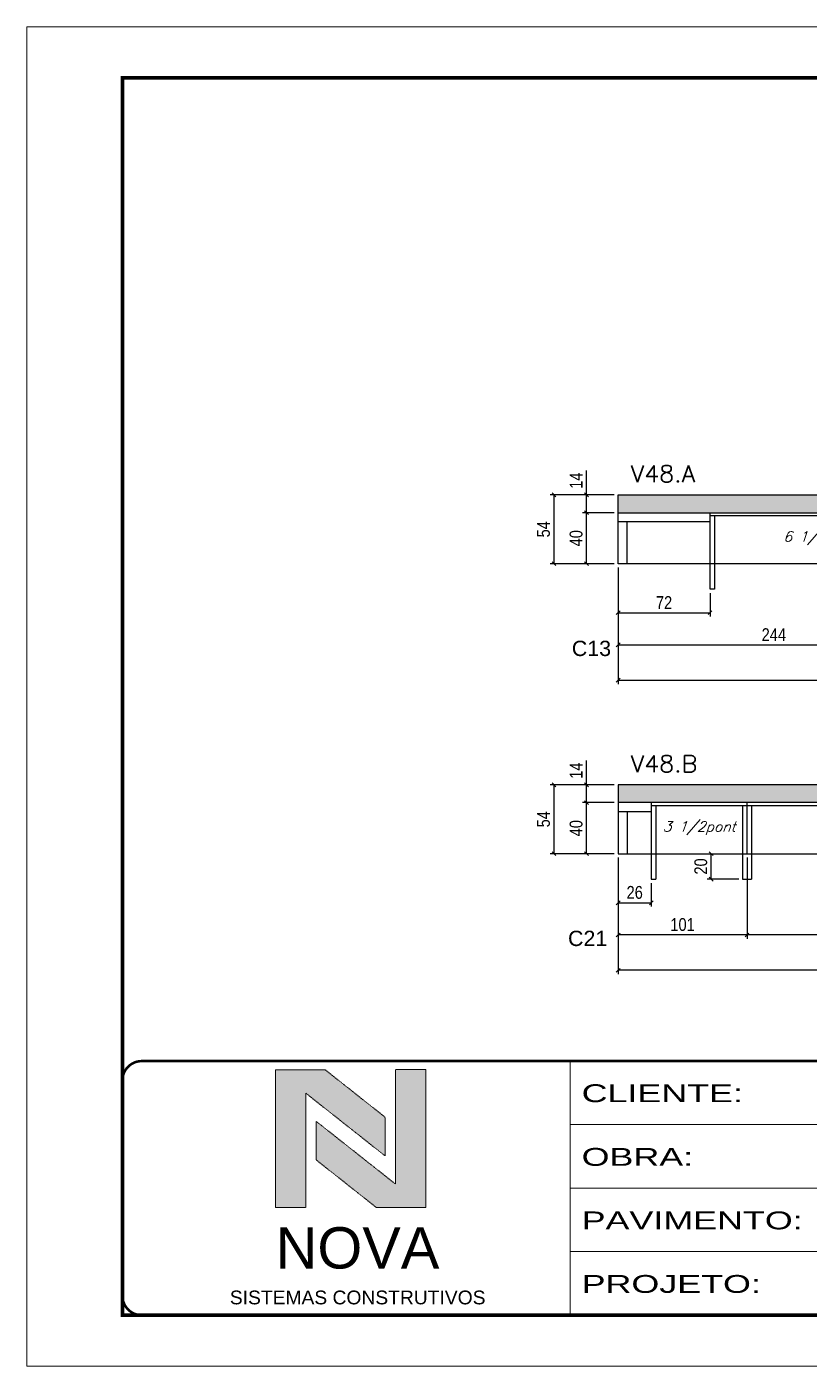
# Model space of a CAD drawing. Extents: x 0 to 6325, y 5574 to 19307.
# Drawn here: x 0 to 613, y 11317 to 12367 of the extents above; entities that cross this region are included whole.
import ezdxf

# ---------------------------------------------------------------- set-up
doc = ezdxf.new("R2010")
doc.units = 0
doc.linetypes.add('CONTINUO', pattern=[0])
doc.linetypes.add('DASHED', pattern=[0.75, 0.5, -0.25])
for name, color, linetype in [('1', 1, 'Continuous'), ('5', 5, 'Continuous'), ('COTA', 241, 'Continuous'), ('Painéis', 200, 'Continuous'), ('SARR_2.2x7', 40, 'Continuous'), ('SARR_3.5x7', 81, 'Continuous'), ('texto', 7, 'Continuous')]:
    doc.layers.add(name, color=color, linetype=linetype)
for name, color, linetype, lineweight in [('CARIMBO-LEGENDA', 75, 'Continuous', 15), ('Folhas', 255, 'Continuous', 9), ('SARRAFO DE PRESSAO', 251, 'DASHED', 9), ('Texto Seção', 7, 'Continuous', 15)]:
    doc.layers.add(name, color=color, linetype=linetype, lineweight=lineweight)
doc.styles.add('arial', font='arial.ttf')
doc.styles.add('COTA TECNICA', font='techl___.ttf', dxfattribs={"height": 10})
doc.styles.add('REGUA-120', font='ROMANS.shx', dxfattribs={"height": 15})
doc.styles.add('Romans', font='romans.shx')
doc.styles.get("Standard").update_dxf_attribs({"font": 'arial.ttf'})
doc.styles.add('Tecnologia', font='')
doc.styles.get('Tecnologia').set_extended_font_data('Forgotten Futurist')
doc.dimstyles.new('PAINEL', dxfattribs={"dimtxt": 10, "dimasz": 3, "dimexe": 3, "dimexo": 3, "dimgap": 3, "dimtad": 1, "dimdec": 1, "dimzin": 12, "dimdsep": 46, "dimtxsty": 'COTA TECNICA', "dimblk1": 'OBLIQUE', "dimblk2": 'OBLIQUE', "dimsah": 1, "dimcen": 0.9, "dimclrd": 4, "dimclre": 4, "dimclrt": 240, "dimadec": 1, "dimazin": 3, "dimtfac": 1, "dimtdec": 1, "dimtmove": 0, "dimatfit": 3, "dimfxl": 1, "dimtolj": 1, "dimtzin": 12, "dimarcsym": 0})

# ---------------------------------------------------------------- blocks, each defined once
blk = doc.blocks.new('A$C64660E27')
at = {"layer": 'COTA', "true_color": 0x1a1a1a}
h = blk.add_hatch(color=250, dxfattribs=at)
h.dxf.hatch_style = 1
h.paths.add_polyline_path([(185.4, -11.6), (142.4, -11.6), (142.4, -131.6), (168.8, -131.6), (168.8, -32.2), (237.7, -86.7), (237.7, -53)])
at = {"layer": 'COTA'}
h = blk.add_hatch(color=20, dxfattribs=at)
h.dxf.hatch_style = 1
h.paths.add_polyline_path([(273, -11.4), (246.6, -11.4), (246.6, -111.1), (177.7, -56.6), (177.7, -90.2), (230, -131.6), (273, -131.6)])
for p, q in [((142.4, -131.6), (142.4, -11.6)), ((142.4, -11.6), (185.4, -11.6)), ((185.4, -11.6), (237.7, -53)), ((273, -11.4), (246.6, -11.4)), ((246.6, -111.1), (246.6, -11.4)), ((273, -11.4), (273, -131.6)), ((168.8, -32.2), (237.7, -86.7)), ((168.8, -131.6), (168.8, -32.2)), ((246.6, -111.1), (177.7, -56.6)), ((177.7, -90.2), (177.7, -56.6)), ((237.7, -86.7), (237.7, -53)), ((230, -131.6), (177.7, -90.2)), ((142.4, -131.6), (168.8, -131.6)), ((273, -131.6), (230, -131.6))]:
    blk.add_line(p, q)
at = {"layer": 'CARIMBO-LEGENDA', "color": 7, "linetype": 'Continuous', "ltscale": 100, "style": 'arial'}
blk.add_text('NOVA', height=36, dxfattribs=at).set_placement((142.4, -184.8))
at = {"layer": 'CARIMBO-LEGENDA', "color": 7, "linetype": 'Continuous', "style": 'arial'}
blk.add_text('SISTEMAS CONSTRUTIVOS', height=12, dxfattribs=at).set_placement((102.5, -216))
blk = doc.blocks.new('9999999999')
at = {"color": 30, "linetype": 'CONTINUO'}
for p, q in [((98564.6, 34230.2), (98564.6, 34429.4)), ((98564.6, 34379.6), (99584, 34379.6)), ((98564.6, 34329.8), (99488, 34329.8)), ((98564.6, 34280), (99488, 34280))]:
    blk.add_line(p, q, dxfattribs=at)
at = {"color": 30, "linetype": 'CONTINUO', "const_width": 2}
blk.add_lwpolyline([(99584, 34230.2), (99584, 34414.4, 0.414214), (99569, 34429.4), (98229, 34429.4, 0.414214), (98214, 34414.4), (98214, 34245.2, 0.414214), (98229, 34230.2), (99584, 34230.2)], format="xyb", dxfattribs=at)
at = {"layer": 'Folhas'}
blk.add_lwpolyline([(98139, 34190.2), (99624, 34190.2), (99624, 35240.2), (98139, 35240.2)], close=True, dxfattribs=at)
at = {"layer": 'Folhas', "color": 30, "const_width": 3}
blk.add_lwpolyline([(98214, 34230.2), (99584, 34230.2), (99584, 35200.2), (98214, 35200.2)], close=True, dxfattribs=at)
at = {"xscale": 0.9, "yscale": 0.9, "zscale": 0.9}
blk.add_blockref('A$C64660E27', (98205.8, 34433.1), dxfattribs=at)
at = {"layer": 'Folhas', "color": 7, "style": 'Tecnologia', "width": 1.5}
for s, p in [('CLIENTE:', (98573.7, 34397.2)), ('OBRA:', (98573.7, 34347.3)), ('PAVIMENTO:', (98573.7, 34297.5)), ('PROJETO:', (98573.7, 34247.7))]:
    blk.add_text(s, height=14, dxfattribs=at).set_placement(p)
blk = doc.blocks.new('_Oblique')
at = {"layer": '1', "color": 0, "lineweight": -2}
blk.add_line((-0.5, -0.5), (0.5, 0.5), dxfattribs=at)
blk = doc.blocks.new('*D4375')
at = {"layer": 'COTA', "color": 4, "lineweight": -2, "transparency": 16777216}
for p, q in [((460.3, 11986.2), (435.5, 11986.2)), ((438.5, 11946.2), (438.5, 11986.2)), ((460.3, 11946.2), (435.5, 11946.2))]:
    blk.add_line(p, q, dxfattribs=at)
at = {"layer": 'Defpoints', "color": 0, "transparency": 16777216}
for p in [(438.5, 11986.2), (463.3, 11986.2), (463.3, 11946.2)]:
    blk.add_point(p, dxfattribs=at)
at = {"layer": 'COTA', "color": 4, "lineweight": -2, "transparency": 16777216, "xscale": 3, "yscale": 3, "zscale": 3}
for p, rotation in [((438.5, 11986.2), 90), ((438.5, 11946.2), 270)]:
    blk.add_blockref('_Oblique', p, dxfattribs=dict(at, rotation=rotation))
at = {"layer": 'COTA', "color": 240, "transparency": 16777216, "insert": (430.4, 11966.2), "char_height": 10, "attachment_point": 5, "rotation": 90, "style": 'COTA TECNICA'}
blk.add_mtext('\\A1;40', dxfattribs=at)
blk = doc.blocks.new('*D4376')
at = {"layer": 'COTA', "color": 4, "lineweight": -2, "transparency": 16777216}
for p, q in [((463.3, 11943.2), (463.3, 11851.9)), ((1052.3, 11943.2), (1052.3, 11851.9)), ((463.3, 11854.9), (1052.3, 11854.9))]:
    blk.add_line(p, q, dxfattribs=at)
at = {"layer": 'Defpoints', "color": 0, "transparency": 16777216}
for p in [(463.3, 11946.2), (1052.3, 11946.2), (1052.3, 11854.9)]:
    blk.add_point(p, dxfattribs=at)
at = {"layer": 'COTA', "color": 4, "lineweight": -2, "transparency": 16777216, "xscale": 3, "yscale": 3, "zscale": 3, "rotation": 180}
blk.add_blockref('_Oblique', (463.3, 11854.9), dxfattribs=at)
at = {"layer": 'COTA', "color": 4, "lineweight": -2, "transparency": 16777216, "xscale": 3, "yscale": 3, "zscale": 3}
blk.add_blockref('_Oblique', (1052.3, 11854.9), dxfattribs=at)
at = {"layer": 'COTA', "color": 240, "transparency": 16777216, "insert": (757.8, 11863), "char_height": 10, "attachment_point": 5, "style": 'COTA TECNICA'}
blk.add_mtext('\\A1;589', dxfattribs=at)
blk = doc.blocks.new('*D4377')
at = {"layer": 'COTA', "color": 4, "lineweight": -2, "transparency": 16777216}
for p, q in [((438.5, 12000.2), (438.5, 12019.3)), ((460.3, 12000.2), (435.5, 12000.2)), ((438.5, 11986.2), (438.5, 12000.2)), ((460.3, 11986.2), (435.5, 11986.2))]:
    blk.add_line(p, q, dxfattribs=at)
at = {"layer": 'Defpoints', "color": 0, "transparency": 16777216}
for p in [(438.5, 12000.2), (463.3, 12000.2), (463.3, 11986.2)]:
    blk.add_point(p, dxfattribs=at)
at = {"layer": 'COTA', "color": 4, "lineweight": -2, "transparency": 16777216, "xscale": 3, "yscale": 3, "zscale": 3}
for p, rotation in [((438.5, 12000.2), 90), ((438.5, 11986.2), 270)]:
    blk.add_blockref('_Oblique', p, dxfattribs=dict(at, rotation=rotation))
at = {"layer": 'COTA', "color": 240, "transparency": 16777216, "insert": (430.4, 12011.3), "char_height": 10, "attachment_point": 5, "rotation": 90, "style": 'COTA TECNICA'}
blk.add_mtext('\\A1;14', dxfattribs=at)
blk = doc.blocks.new('*D3303')
at = {"layer": 'COTA', "color": 4, "lineweight": -2, "transparency": 16777216}
for p, q in [((460.3, 12000.2), (410, 12000.2)), ((413, 12000.2), (413, 11946.2)), ((460.3, 11946.2), (410, 11946.2))]:
    blk.add_line(p, q, dxfattribs=at)
at = {"layer": 'Defpoints', "color": 0, "transparency": 16777216}
for p in [(463.3, 12000.2), (413, 11946.2), (463.3, 11946.2)]:
    blk.add_point(p, dxfattribs=at)
at = {"layer": 'COTA', "color": 4, "lineweight": -2, "transparency": 16777216, "xscale": 3, "yscale": 3, "zscale": 3}
for p, rotation in [((413, 12000.2), 90), ((413, 11946.2), 270)]:
    blk.add_blockref('_Oblique', p, dxfattribs=dict(at, rotation=rotation))
at = {"layer": 'COTA', "color": 240, "transparency": 16777216, "insert": (404.9, 11973.2), "char_height": 10, "attachment_point": 5, "rotation": 90, "style": 'COTA TECNICA'}
blk.add_mtext('\\A1;54', dxfattribs=at)
blk = doc.blocks.new('*D3304')
at = {"layer": 'COTA', "color": 4, "lineweight": -2, "transparency": 16777216}
for p, q in [((463.3, 11943.2), (463.3, 11879.6)), ((707.3, 11943.2), (707.3, 11879.6)), ((463.3, 11882.6), (707.3, 11882.6))]:
    blk.add_line(p, q, dxfattribs=at)
at = {"layer": 'Defpoints', "color": 0, "transparency": 16777216}
for p in [(463.3, 11946.2), (707.3, 11946.2), (707.3, 11882.6)]:
    blk.add_point(p, dxfattribs=at)
at = {"layer": 'COTA', "color": 4, "lineweight": -2, "transparency": 16777216, "xscale": 3, "yscale": 3, "zscale": 3, "rotation": 180}
blk.add_blockref('_Oblique', (463.3, 11882.6), dxfattribs=at)
at = {"layer": 'COTA', "color": 4, "lineweight": -2, "transparency": 16777216, "xscale": 3, "yscale": 3, "zscale": 3}
blk.add_blockref('_Oblique', (707.3, 11882.6), dxfattribs=at)
at = {"layer": 'COTA', "color": 240, "transparency": 16777216, "insert": (585.3, 11890.6), "char_height": 10, "attachment_point": 5, "style": 'COTA TECNICA'}
blk.add_mtext('\\A1;244', dxfattribs=at)
blk = doc.blocks.new('*D4378')
at = {"layer": 'COTA', "color": 4, "lineweight": -2, "transparency": 16777216}
for p, q in [((463.3, 11943.2), (463.3, 11904.8)), ((535.3, 11923.2), (535.3, 11904.8)), ((463.3, 11907.8), (535.3, 11907.8))]:
    blk.add_line(p, q, dxfattribs=at)
at = {"layer": 'Defpoints', "color": 0, "transparency": 16777216}
for p in [(463.3, 11946.2), (535.3, 11926.2), (535.3, 11907.8)]:
    blk.add_point(p, dxfattribs=at)
at = {"layer": 'COTA', "color": 4, "lineweight": -2, "transparency": 16777216, "xscale": 3, "yscale": 3, "zscale": 3, "rotation": 180}
blk.add_blockref('_Oblique', (463.3, 11907.8), dxfattribs=at)
at = {"layer": 'COTA', "color": 4, "lineweight": -2, "transparency": 16777216, "xscale": 3, "yscale": 3, "zscale": 3}
blk.add_blockref('_Oblique', (535.3, 11907.8), dxfattribs=at)
at = {"layer": 'COTA', "color": 240, "transparency": 16777216, "insert": (499.3, 11915.8), "char_height": 10, "attachment_point": 5, "style": 'COTA TECNICA'}
blk.add_mtext('\\A1;72', dxfattribs=at)
blk = doc.blocks.new('*D3306')
at = {"layer": 'COTA', "color": 4, "lineweight": -2, "transparency": 16777216}
for p, q in [((460.3, 11758.9), (435.5, 11758.9)), ((438.5, 11718.9), (438.5, 11758.9)), ((460.3, 11718.9), (435.5, 11718.9))]:
    blk.add_line(p, q, dxfattribs=at)
at = {"layer": 'Defpoints', "color": 0, "transparency": 16777216}
for p in [(438.5, 11758.9), (463.3, 11758.9), (463.3, 11718.9)]:
    blk.add_point(p, dxfattribs=at)
at = {"layer": 'COTA', "color": 4, "lineweight": -2, "transparency": 16777216, "xscale": 3, "yscale": 3, "zscale": 3}
for p, rotation in [((438.5, 11758.9), 90), ((438.5, 11718.9), 270)]:
    blk.add_blockref('_Oblique', p, dxfattribs=dict(at, rotation=rotation))
at = {"layer": 'COTA', "color": 240, "transparency": 16777216, "insert": (430.4, 11738.9), "char_height": 10, "attachment_point": 5, "rotation": 90, "style": 'COTA TECNICA'}
blk.add_mtext('\\A1;40', dxfattribs=at)
blk = doc.blocks.new('*D4383')
at = {"layer": 'COTA', "color": 4, "lineweight": -2, "transparency": 16777216}
for p, q in [((463.3, 11715.9), (463.3, 11624.5)), ((1052.3, 11715.9), (1052.3, 11624.5)), ((1052.3, 11627.5), (463.3, 11627.5))]:
    blk.add_line(p, q, dxfattribs=at)
at = {"layer": 'Defpoints', "color": 0, "transparency": 16777216}
for p in [(463.3, 11718.9), (1052.3, 11718.9), (463.3, 11627.5)]:
    blk.add_point(p, dxfattribs=at)
at = {"layer": 'COTA', "color": 4, "lineweight": -2, "transparency": 16777216, "xscale": 3, "yscale": 3, "zscale": 3, "rotation": 180}
blk.add_blockref('_Oblique', (463.3, 11627.5), dxfattribs=at)
at = {"layer": 'COTA', "color": 4, "lineweight": -2, "transparency": 16777216, "xscale": 3, "yscale": 3, "zscale": 3}
blk.add_blockref('_Oblique', (1052.3, 11627.5), dxfattribs=at)
at = {"layer": 'COTA', "color": 240, "transparency": 16777216, "insert": (757.8, 11635.7), "char_height": 10, "attachment_point": 5, "style": 'COTA TECNICA'}
blk.add_mtext('\\A1;589', dxfattribs=at)
blk = doc.blocks.new('*D3307')
at = {"layer": 'COTA', "color": 4, "lineweight": -2, "transparency": 16777216}
for p, q in [((438.5, 11772.9), (438.5, 11792)), ((460.3, 11772.9), (435.5, 11772.9)), ((438.5, 11758.9), (438.5, 11772.9)), ((460.3, 11758.9), (435.5, 11758.9))]:
    blk.add_line(p, q, dxfattribs=at)
at = {"layer": 'Defpoints', "color": 0, "transparency": 16777216}
for p in [(438.5, 11772.9), (463.3, 11772.9), (463.3, 11758.9)]:
    blk.add_point(p, dxfattribs=at)
at = {"layer": 'COTA', "color": 4, "lineweight": -2, "transparency": 16777216, "xscale": 3, "yscale": 3, "zscale": 3}
for p, rotation in [((438.5, 11772.9), 90), ((438.5, 11758.9), 270)]:
    blk.add_blockref('_Oblique', p, dxfattribs=dict(at, rotation=rotation))
at = {"layer": 'COTA', "color": 240, "transparency": 16777216, "insert": (430.4, 11784), "char_height": 10, "attachment_point": 5, "rotation": 90, "style": 'COTA TECNICA'}
blk.add_mtext('\\A1;14', dxfattribs=at)
blk = doc.blocks.new('*D3308')
at = {"layer": 'COTA', "color": 4, "lineweight": -2, "transparency": 16777216}
for p, q in [((460.3, 11772.9), (410, 11772.9)), ((413, 11772.9), (413, 11718.9)), ((460.3, 11718.9), (410, 11718.9))]:
    blk.add_line(p, q, dxfattribs=at)
at = {"layer": 'Defpoints', "color": 0, "transparency": 16777216}
for p in [(463.3, 11772.9), (413, 11718.9), (463.3, 11718.9)]:
    blk.add_point(p, dxfattribs=at)
at = {"layer": 'COTA', "color": 4, "lineweight": -2, "transparency": 16777216, "xscale": 3, "yscale": 3, "zscale": 3}
for p, rotation in [((413, 11772.9), 90), ((413, 11718.9), 270)]:
    blk.add_blockref('_Oblique', p, dxfattribs=dict(at, rotation=rotation))
at = {"layer": 'COTA', "color": 240, "transparency": 16777216, "insert": (404.9, 11745.9), "char_height": 10, "attachment_point": 5, "rotation": 90, "style": 'COTA TECNICA'}
blk.add_mtext('\\A1;54', dxfattribs=at)
blk = doc.blocks.new('*D3310')
at = {"layer": 'COTA', "color": 4, "lineweight": -2, "transparency": 16777216}
for p, q in [((564.3, 11715.9), (564.3, 11652.2)), ((808.3, 11715.9), (808.3, 11652.2)), ((808.3, 11655.2), (564.3, 11655.2))]:
    blk.add_line(p, q, dxfattribs=at)
at = {"layer": 'Defpoints', "color": 0, "transparency": 16777216}
for p in [(564.3, 11718.9), (808.3, 11718.9), (564.3, 11655.2)]:
    blk.add_point(p, dxfattribs=at)
at = {"layer": 'COTA', "color": 4, "lineweight": -2, "transparency": 16777216, "xscale": 3, "yscale": 3, "zscale": 3, "rotation": 180}
blk.add_blockref('_Oblique', (564.3, 11655.2), dxfattribs=at)
at = {"layer": 'COTA', "color": 4, "lineweight": -2, "transparency": 16777216, "xscale": 3, "yscale": 3, "zscale": 3}
blk.add_blockref('_Oblique', (808.3, 11655.2), dxfattribs=at)
at = {"layer": 'COTA', "color": 240, "transparency": 16777216, "insert": (686.3, 11663.3), "char_height": 10, "attachment_point": 5, "style": 'COTA TECNICA'}
blk.add_mtext('\\A1;244', dxfattribs=at)
blk = doc.blocks.new('*D4392')
at = {"layer": 'COTA', "color": 4, "lineweight": -2, "transparency": 16777216}
for p, q in [((463.3, 11715.9), (463.3, 11677.4)), ((489.3, 11695.9), (489.3, 11677.4)), ((463.3, 11680.4), (489.3, 11680.4))]:
    blk.add_line(p, q, dxfattribs=at)
at = {"layer": 'Defpoints', "color": 0, "transparency": 16777216}
for p in [(463.3, 11718.9), (489.3, 11698.9), (489.3, 11680.4)]:
    blk.add_point(p, dxfattribs=at)
at = {"layer": 'COTA', "color": 4, "lineweight": -2, "transparency": 16777216, "xscale": 3, "yscale": 3, "zscale": 3, "rotation": 180}
blk.add_blockref('_Oblique', (463.3, 11680.4), dxfattribs=at)
at = {"layer": 'COTA', "color": 4, "lineweight": -2, "transparency": 16777216, "xscale": 3, "yscale": 3, "zscale": 3}
blk.add_blockref('_Oblique', (489.3, 11680.4), dxfattribs=at)
at = {"layer": 'COTA', "color": 240, "transparency": 16777216, "insert": (476.3, 11688.5), "char_height": 10, "attachment_point": 5, "style": 'COTA TECNICA'}
blk.add_mtext('\\A1;26', dxfattribs=at)
blk = doc.blocks.new('*D4393')
at = {"layer": 'COTA', "color": 4, "lineweight": -2, "transparency": 16777216}
for p, q in [((536.2, 11698.9), (536.2, 11718.9)), ((557.8, 11698.9), (533.2, 11698.9))]:
    blk.add_line(p, q, dxfattribs=at)
at = {"layer": 'Defpoints', "color": 0, "transparency": 16777216}
for p in [(536.2, 11718.9), (536.2, 11718.9), (560.8, 11698.9)]:
    blk.add_point(p, dxfattribs=at)
at = {"layer": 'COTA', "color": 4, "lineweight": -2, "transparency": 16777216, "xscale": 3, "yscale": 3, "zscale": 3}
for p, rotation in [((536.2, 11718.9), 90), ((536.2, 11698.9), 270)]:
    blk.add_blockref('_Oblique', p, dxfattribs=dict(at, rotation=rotation))
at = {"layer": 'COTA', "color": 240, "transparency": 16777216, "insert": (528.1, 11708.9), "char_height": 10, "attachment_point": 5, "rotation": 90, "style": 'COTA TECNICA'}
blk.add_mtext('\\A1;20', dxfattribs=at)
blk = doc.blocks.new('*D4394')
at = {"layer": 'COTA', "color": 4, "lineweight": -2, "transparency": 16777216}
for p, q in [((463.3, 11715.9), (463.3, 11652.2)), ((564.3, 11715.9), (564.3, 11652.2)), ((564.3, 11655.2), (463.3, 11655.2))]:
    blk.add_line(p, q, dxfattribs=at)
at = {"layer": 'Defpoints', "color": 0, "transparency": 16777216}
for p in [(463.3, 11718.9), (564.3, 11718.9), (463.3, 11655.2)]:
    blk.add_point(p, dxfattribs=at)
at = {"layer": 'COTA', "color": 4, "lineweight": -2, "transparency": 16777216, "xscale": 3, "yscale": 3, "zscale": 3, "rotation": 180}
blk.add_blockref('_Oblique', (463.3, 11655.2), dxfattribs=at)
at = {"layer": 'COTA', "color": 4, "lineweight": -2, "transparency": 16777216, "xscale": 3, "yscale": 3, "zscale": 3}
blk.add_blockref('_Oblique', (564.3, 11655.2), dxfattribs=at)
at = {"layer": 'COTA', "color": 240, "transparency": 16777216, "insert": (513.8, 11663.3), "char_height": 10, "attachment_point": 5, "style": 'COTA TECNICA'}
blk.add_mtext('\\A1;101', dxfattribs=at)

msp = doc.modelspace()

# ---------------------------------------------------------------- hatches: boundary and pattern name
at = {"layer": 'COTA'}
h = msp.add_hatch(dxfattribs=at)
h.set_pattern_fill('AR-CONC', color=256, scale=0.03)
h.set_pattern_definition([(50, (-2900.1207, -1093.82), (5.46554, -0.4781726), [0.5715, -6.2865]), (355, (-2900.1207, -1093.82), (-1.0573026, 5.7317054), [0.4572, -5.0292175]), (100.451445, (-2899.665, -1093.86), (4.4082374, 5.2535326), [0.4857003, -5.3427073]), (46.1842, (-2900.1207, -1092.296), (8.1323712, -1.26127), [0.85725, -9.42975]), (96.63556, (-2899.443, -1092.401), (7.122124, 7.4227837), [0.7285507, -8.014068]), (351.18415, (-2900.121, -1092.296), (7.122124, 7.4227837), [0.685799, -7.543792]), (21, (-2899.3587, -1092.677), (4.5484317, -3.067956), [0.5715, -6.2865]), (326, (-2899.3587, -1092.677), (1.8540609, 5.525639), [0.4572, -5.0292]), (71.451445, (-2898.9796, -1092.9326), (6.4024926, 2.457683), [0.4857003, -5.3426981]), (37.5, (-2900.1207, -1093.82), (0.0926581, 2.53665117), [0, -4.96824, 0, -5.1054, 0, -5.04825]), (7.5, (-2900.1207, -1093.82), (2.0045899, 3.00541724), [0, -2.91084, 0, -4.85394, 0, -1.92405]), (327.5, (-2901.82, -1093.82), (4.06771786, -0.17186232), [0, -1.905, 0, -5.9436, 0, -7.8867]), (317.5, (-2902.582, -1093.82), (4.4438754, 0.7627947), [0, -2.4765, 0, -3.94716, 0, -5.6007])])
h.paths.add_polyline_path([(1052.3, 11986.23), (1052.3, 12000.23), (463.3, 12000.23), (463.3, 11986.23)])
h = msp.add_hatch(dxfattribs=at)
h.set_pattern_fill('AR-CONC', color=256, scale=0.03)
h.set_pattern_definition([(50, (-2900.1207, -1321.1514), (5.46554, -0.4781726), [0.5715, -6.2865]), (355, (-2900.1207, -1321.1514), (-1.0573026, 5.7317054), [0.4572, -5.0292175]), (100.451445, (-2899.665, -1321.1913), (4.4082374, 5.2535326), [0.4857003, -5.3427073]), (46.1842, (-2900.1207, -1319.6274), (8.1323712, -1.26127), [0.85725, -9.42975]), (96.63556, (-2899.443, -1319.7326), (7.122124, 7.4227837), [0.7285507, -8.014068]), (351.18415, (-2900.121, -1319.6274), (7.122124, 7.4227837), [0.685799, -7.543792]), (21, (-2899.3587, -1320.0084), (4.5484317, -3.067956), [0.5715, -6.2865]), (326, (-2899.3587, -1320.0084), (1.8540609, 5.525639), [0.4572, -5.0292]), (71.451445, (-2898.9796, -1320.264), (6.4024926, 2.457683), [0.4857003, -5.3426981]), (37.5, (-2900.1207, -1321.1514), (0.0926581, 2.53665117), [0, -4.96824, 0, -5.1054, 0, -5.04825]), (7.5, (-2900.1207, -1321.1514), (2.0045899, 3.00541724), [0, -2.91084, 0, -4.85394, 0, -1.92405]), (327.5, (-2901.82, -1321.1514), (4.06771786, -0.17186232), [0, -1.905, 0, -5.9436, 0, -7.8867]), (317.5, (-2902.582, -1321.1514), (4.4438754, 0.7627947), [0, -2.4765, 0, -3.94716, 0, -5.6007])])
h.paths.add_polyline_path([(1052.3, 11758.9), (1052.3, 11772.9), (463.3, 11772.9), (463.3, 11758.9)])

# ---------------------------------------------------------------- linework, layer by layer
for p, q in [((463.3, 12000.23), (1052.3, 12000.23)), ((463.3, 11986.23), (463.3, 12000.23)), ((1052.3, 11772.9), (463.3, 11772.9)), ((463.3, 11772.9), (463.3, 11758.9))]:
    msp.add_line(p, q, dxfattribs=at)
at = {"layer": 'Painéis', "linetype": 'ByBlock'}
for p, q in [((463.3, 11986.23), (1052.3, 11986.23)), ((463.3, 11946.23), (463.3, 11986.23)), ((1052.3, 11946.23), (463.3, 11946.23)), ((1052.3, 11758.9), (463.3, 11758.9)), ((463.3, 11758.9), (463.3, 11718.9)), ((564.3, 11718.9), (564.3, 11758.9)), ((463.3, 11718.9), (1052.3, 11718.9))]:
    msp.add_line(p, q, dxfattribs=at)
at = {"layer": 'SARR_2.2x7', "linetype": 'Continuous'}
for p, q in [((535.3, 11984.03), (707.3, 11984.03)), ((463.3, 11979.23), (535.3, 11979.23)), ((470.3, 11946.23), (470.3, 11979.23)), ((463.3, 11751.9), (489.3, 11751.9)), ((470.3, 11751.9), (470.3, 11718.9)), ((489.3, 11756.7), (564.3, 11756.7)), ((564.3, 11756.7), (808.3, 11756.7))]:
    msp.add_line(p, q, dxfattribs=at)
at = {"layer": 'SARR_3.5x7'}
for p, q in [((535.3, 11926.23), (535.3, 11986.23)), ((538.8, 11984.03), (538.8, 11926.23)), ((538.8, 11926.23), (535.3, 11926.23)), ((489.3, 11758.9), (489.3, 11698.9)), ((492.8, 11756.7), (492.8, 11698.9)), ((560.8, 11756.7), (560.8, 11698.9)), ((567.8, 11756.7), (567.8, 11698.9)), ((489.3, 11698.9), (492.8, 11698.9)), ((560.8, 11698.9), (567.8, 11698.9))]:
    msp.add_line(p, q, dxfattribs=at)

# ---------------------------------------------------------------- block references
at = {"layer": 'SARRAFO DE PRESSAO', "color": 6, "linetype": 'ByBlock'}
msp.add_blockref('9999999999', (-98138.98, -22873.08), dxfattribs=at)

# ---------------------------------------------------------------- texts
at = {"layer": '5', "linetype": 'Continuous'}
for s, rotation, p in [('C13', 0.00004, (427.05, 11873.84)), ('C21', 359.99996, (424.07, 11646.51))]:
    msp.add_text(s, height=12, rotation=rotation, dxfattribs=at).set_placement(p)
at = {"layer": 'texto', "color": 2, "char_height": 8, "attachment_point": 5, "style": 'Romans'}
for s, insert in [('{\\Q19;\\C256;6 1/2pont}', (621.3, 11966.23)), ('{\\Q19;\\C256;3 1/2pont}', (526.8, 11738.9))]:
    msp.add_mtext(s, dxfattribs=dict(at, insert=insert))
at = {"layer": 'Texto Seção', "style": 'REGUA-120', "width": 1.05}
for s, p in [('V48.A', (473.3, 12010.23)), ('V48.B', (473.3, 11782.9))]:
    msp.add_text(s, height=13, dxfattribs=at).set_placement(p)

# ---------------------------------------------------------------- dimensions: what is measured, and where the dimension line sits
at = {"layer": 'COTA'}
for base, p1, p2, angle, picture, middle in [((438.51, 12000.23), (463.3, 11986.23), (463.3, 12000.23), 90, '*D4377', (430.44, 12011.29)), ((413.05, 11946.23), (463.3, 12000.23), (463.3, 11946.23), 90, '*D3303', (404.94, 11973.23)), ((438.51, 11986.23), (463.3, 11946.23), (463.3, 11986.23), 90, '*D4375', (430.41, 11966.23)), ((438.51, 11772.9), (463.3, 11758.9), (463.3, 11772.9), 90, '*D3307', (430.44, 11783.96)), ((413.05, 11718.9), (463.3, 11772.9), (463.3, 11718.9), 90, '*D3308', (404.94, 11745.9)), ((438.51, 11758.9), (463.3, 11718.9), (463.3, 11758.9), 90, '*D3306', (430.41, 11738.9)), ((463.3, 11627.52), (1052.3, 11718.9), (463.3, 11718.9), 180, '*D4383', (757.8, 11635.66)), ((489.3, 11680.43), (463.3, 11718.9), (489.3, 11698.9), 180, '*D4392', (476.3, 11688.53)), ((463.3, 11655.24), (564.3, 11718.9), (463.3, 11718.9), 180, '*D4394', (513.8, 11663.34)), ((564.3, 11655.24), (808.3, 11718.9), (564.3, 11718.9), 180, '*D3310', (686.3, 11663.31))]:
    dim = msp.add_linear_dim(base=base, p1=p1, p2=p2, angle=angle, dimstyle='PAINEL', dxfattribs=at)
    dim.commit()
    dim.dimension.update_dxf_attribs({"geometry": picture, "text_midpoint": middle})
for base, p2, picture, middle in [((1052.3, 11854.85), (1052.3, 11946.23), '*D4376', (757.8, 11862.99)), ((707.3, 11882.57), (707.3, 11946.23), '*D3304', (585.3, 11890.64)), ((535.3, 11907.76), (535.3, 11926.23), '*D4378', (499.3, 11915.83))]:
    dim = msp.add_linear_dim(base=base, p1=(463.3, 11946.23), p2=p2, dimstyle='PAINEL', dxfattribs=at)
    dim.commit()
    dim.dimension.update_dxf_attribs({"geometry": picture, "text_midpoint": middle})
dim = msp.add_linear_dim(base=(536.2, 11718.9), p1=(560.8, 11698.9), p2=(536.2, 11718.9), angle=90, dimstyle='PAINEL', dxfattribs=at)
dim.commit()
dim.dimension.update_dxf_attribs({"geometry": '*D4393', "text_midpoint": (536.2, 11708.9), "dimtype": 160})

doc.saveas('drawing.dxf')
